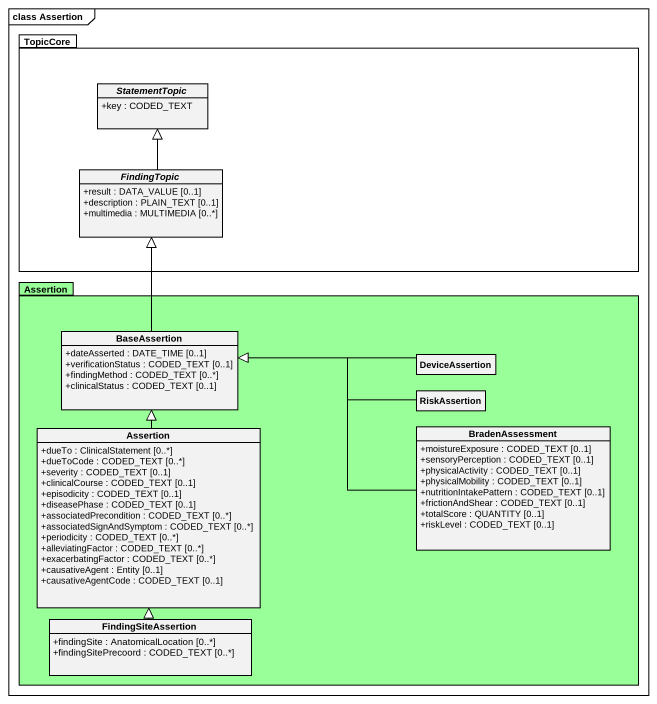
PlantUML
@startuml
mainframe class Assertion
hide circle
hide empty members
skinparam classAttributeIconSize 0
package TopicCore {
  abstract class StatementTopic {
    +key : CODED_TEXT
  }
  abstract class FindingTopic {
    +result : DATA_VALUE [0..1]
    +description : PLAIN_TEXT [0..1]
    +multimedia : MULTIMEDIA [0..*]
  }
}
package Assertion #99FF99 {
  class BaseAssertion {
    +dateAsserted : DATE_TIME [0..1]
    +verificationStatus : CODED_TEXT [0..1]
    +findingMethod : CODED_TEXT [0..*]
    +clinicalStatus : CODED_TEXT [0..1]
  }
  class DeviceAssertion
  class RiskAssertion
  class "Assertion" as Assertion_2 {
    +dueTo : ClinicalStatement [0..*]
    +dueToCode : CODED_TEXT [0..*]
    +severity : CODED_TEXT [0..1]
    +clinicalCourse : CODED_TEXT [0..1]
    +episodicity : CODED_TEXT [0..1]
    +diseasePhase : CODED_TEXT [0..1]
    +associatedPrecondition : CODED_TEXT [0..*]
    +associatedSignAndSymptom : CODED_TEXT [0..*]
    +periodicity : CODED_TEXT [0..*]
    +alleviatingFactor : CODED_TEXT [0..*]
    +exacerbatingFactor : CODED_TEXT [0..*]
    +causativeAgent : Entity [0..1]
    +causativeAgentCode : CODED_TEXT [0..1]
  }
  class BradenAssessment {
    +moistureExposure : CODED_TEXT [0..1]
    +sensoryPerception : CODED_TEXT [0..1]
    +physicalActivity : CODED_TEXT [0..1]
    +physicalMobility : CODED_TEXT [0..1]
    +nutritionIntakePattern : CODED_TEXT [0..1]
    +frictionAndShear : CODED_TEXT [0..1]
    +totalScore : QUANTITY [0..1]
    +riskLevel : CODED_TEXT [0..1]
  }
  class FindingSiteAssertion {
    +findingSite : AnatomicalLocation [0..*]
    +findingSitePrecoord : CODED_TEXT [0..*]
  }
}
FindingTopic -up-|> StatementTopic
BaseAssertion -up-|> FindingTopic
DeviceAssertion -left-|> BaseAssertion
RiskAssertion -left-|> BaseAssertion
Assertion_2 -up-|> BaseAssertion
BradenAssessment -left-|> BaseAssertion
FindingSiteAssertion -up-|> Assertion_2
@enduml
